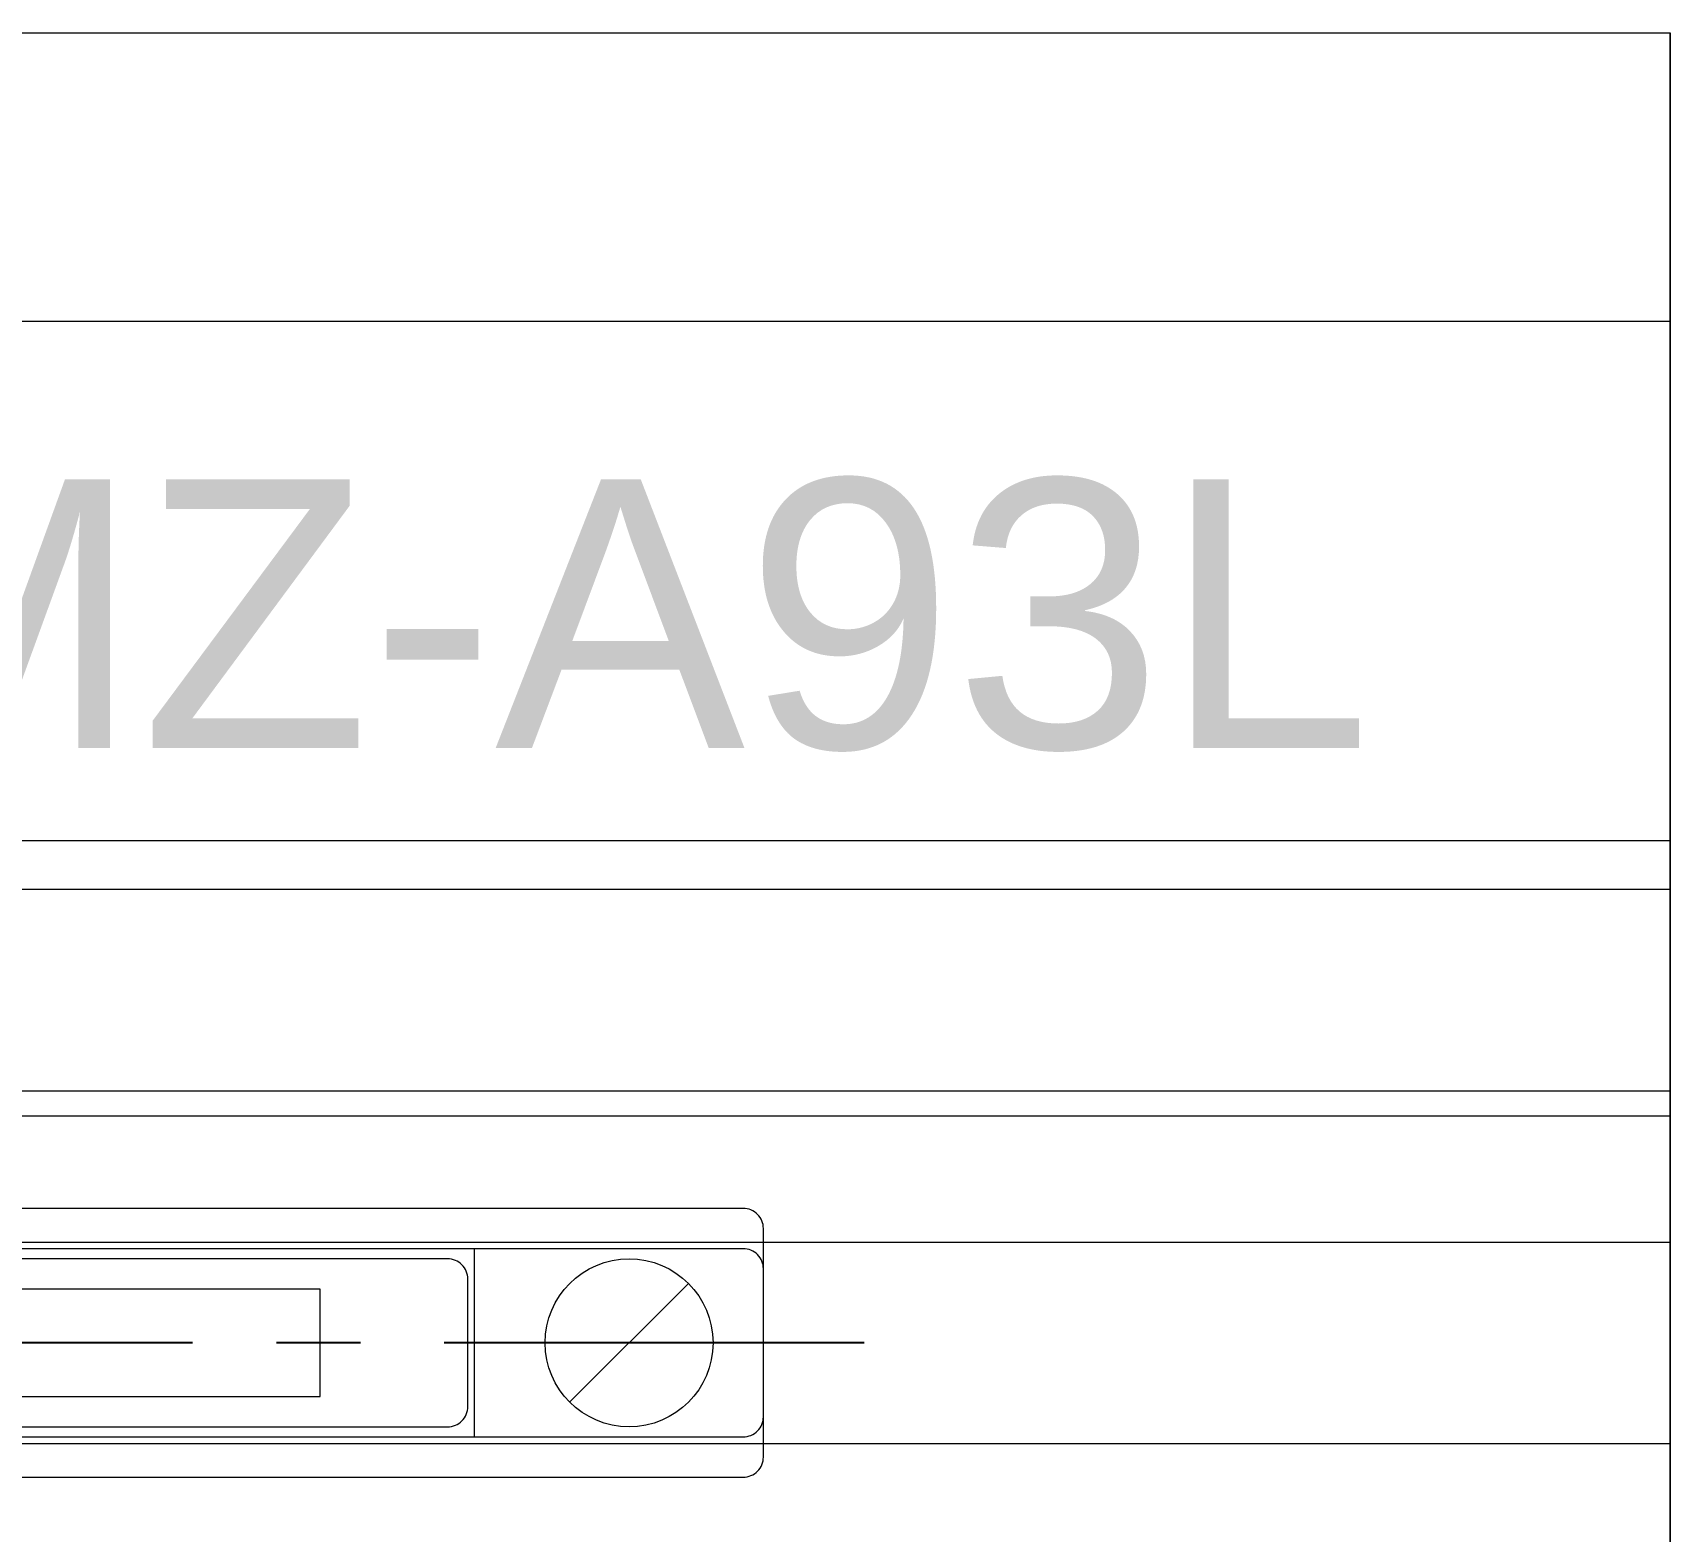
# Model space of a CAD drawing. Header units: inches. Extents: x 0 to 77285, y -118 to 40065.
# Drawn here: x 43986.65 to 44011.03, y 16733.5 to 16755.81 of the extents above; entities that cross this region are included whole.
import ezdxf
from ezdxf.enums import TextEntityAlignment as Align

# ---------------------------------------------------------------- set-up
doc = ezdxf.new("R2010")
doc.units = ezdxf.units.IN
doc.header["$LTSCALE"] = 5
doc.header["$MEASUREMENT"] = 0
doc.linetypes.add('CENTER', pattern=[2, 1.25, -0.25, 0.25, -0.25])
doc.layers.add('11', color=1, linetype='CENTER')
doc.layers.add('BOM-T', color=4, linetype='Continuous')
doc.layers.add('88', color=35, linetype='Continuous', lineweight=5)
doc.styles.get("Standard").update_dxf_attribs({"font": 'arial.ttf'})

# ---------------------------------------------------------------- blocks, each defined once
blk = doc.blocks.new('A$C323c1dae')
for p, q in [((17.5, 0), (17.5, -71)), ((17.5, 0), (17.5, -71)), ((20.5, 0), (20.5, -71)), ((20.5, 0), (20.5, -71)), ((22.379, 0), (22.379, -71)), ((22.75, 0), (22.75, -71)), ((25.75, 0), (25.75, -71)), ((26.479, 0), (26.479, -71)), ((34.205, 0), (34.205, -71)), ((38.5, 0), (38.5, -71)), ((38.5, 0), (38.5, -71)), ((17.6, -53.2), (20.4, -53.2)), ((19.884, -56.384), (18.116, -54.616)), ((-38.5, -71), (38.5, -71)), ((38.5, -71), (-38.5, -71))]:
    blk.add_line(p, q)
for points in [[(20.7, -57.5, 0.414214), (21, -57.2), (21, -33), (17, -33), (17, -57.2, 0.414214), (17.3, -57.5)], [(20.1, -57.5, 0.414214), (20.4, -57.2), (20.4, -33), (17.6, -33), (17.6, -57.2, 0.414214), (17.9, -57.5)], [(19.95, -53.1, 0.414214), (20.25, -52.8), (20.25, -37.7, 0.414214), (19.95, -37.4), (18.05, -37.4, 0.414214), (17.75, -37.7), (17.75, -52.8, 0.414214), (18.05, -53.1)]]:
    blk.add_lwpolyline(points, format="xyb", close=True)
blk.add_lwpolyline([(19.8, -50.9), (19.8, -44.4), (18.2, -44.4), (18.2, -50.9)], close=True)
blk.add_circle((19, -55.5), 1.25)
at = {"layer": '11'}
blk.add_line((19, -59), (19, -31.5), dxfattribs=at)
at = {"layer": 'BOM-T', "color": 4}
blk.add_text('CDQ2B63-25DMZ-A93L', height=4, rotation=270, dxfattribs=at).set_placement((29.852, -6), align=Align.MIDDLE_LEFT)

msp = doc.modelspace()

# ---------------------------------------------------------------- block references
at = {"layer": '88', "rotation": 90}
msp.add_blockref('A$C323c1dae', (43940.02874343, 16717.30835887, 0.00000001), dxfattribs=at)

doc.saveas('drawing.dxf')
